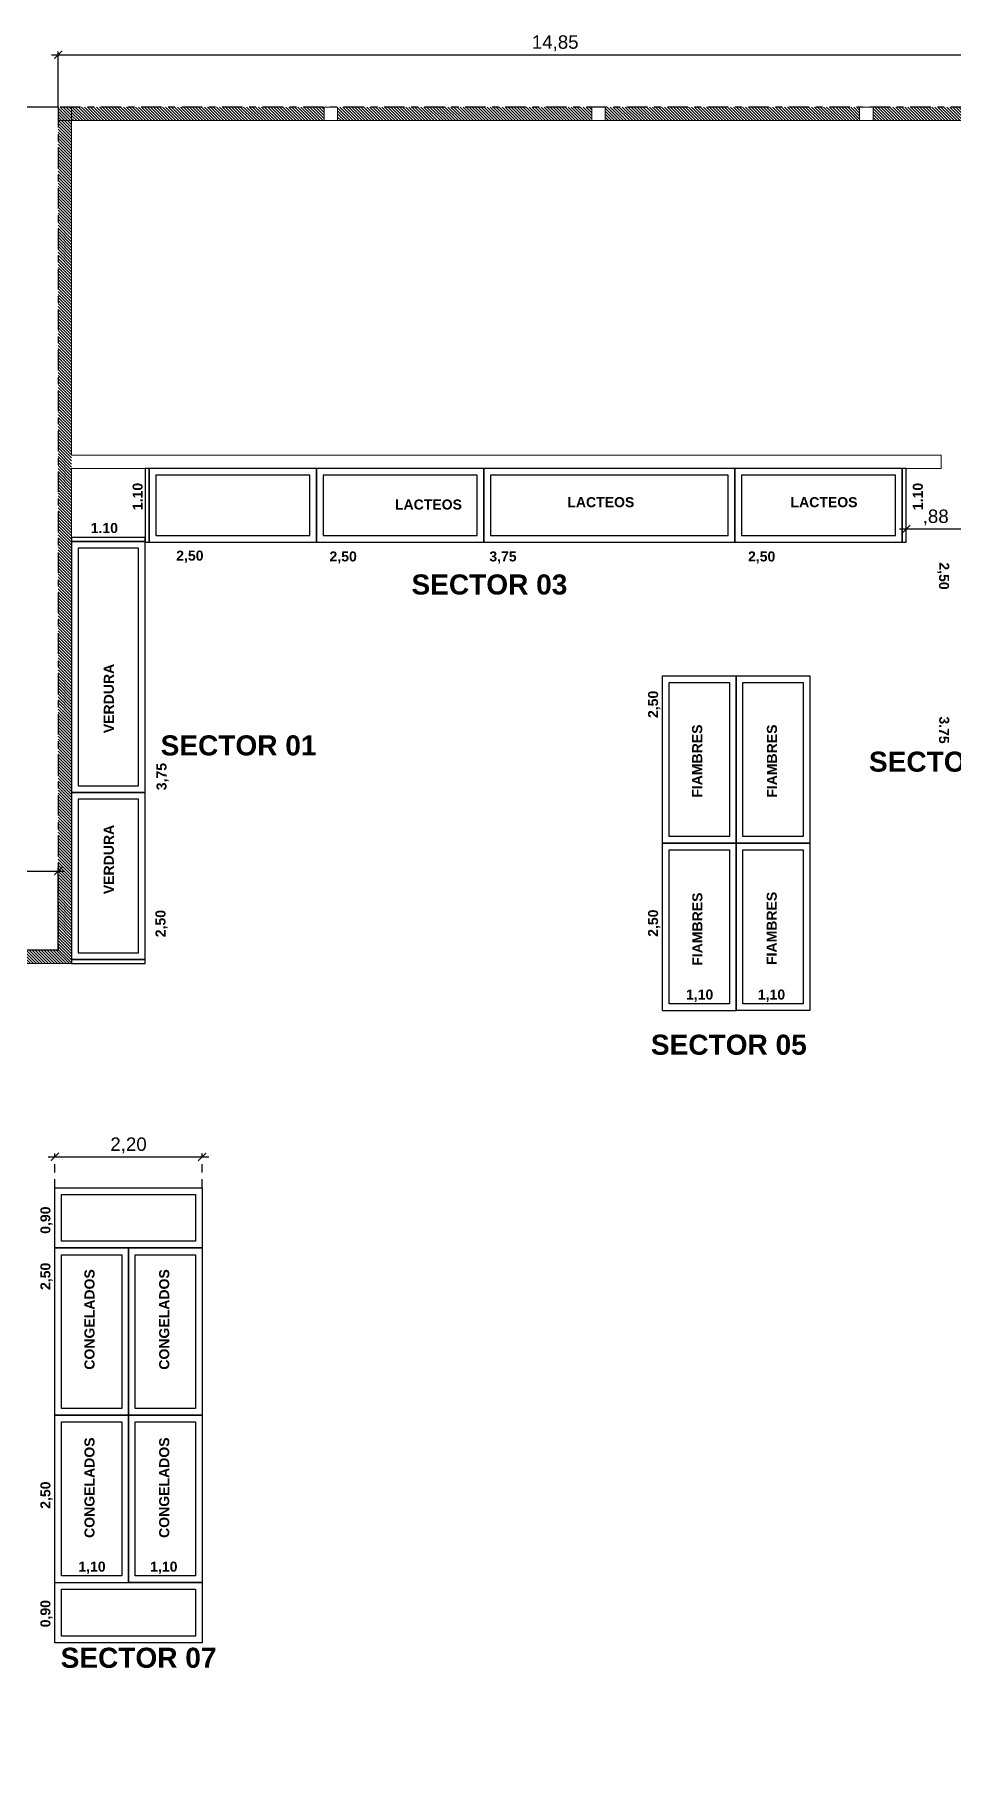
# Model space of a CAD drawing. Header units: metres. Extents: x 1093 to 1459, y -137 to 62.
# Drawn here: x 1125.13 to 1138.86, y -12.56 to 13.22 of the extents above; entities that cross this region are included whole.
import ezdxf

# ---------------------------------------------------------------- set-up
doc = ezdxf.new("R2010")
doc.units = ezdxf.units.M
doc.header["$LTSCALE"] = 0.508
doc.header["$PDMODE"] = 1
doc.header["$PDSIZE"] = -2
doc.linetypes.add('ACAD_ISO10W100', pattern=[18, 12, -3, 0, -3])
doc.linetypes.add('HIDDEN', pattern=[0.375, 0.25, -0.125])
doc.layers.get('0').update_dxf_attribs({"color": 9})
doc.layers.get('Defpoints').update_dxf_attribs({"color": 9})
for name, color, linetype in [('01-C.HORMIGON', 9, 'Continuous'), ('1-EJES', 9, 'ACAD_ISO10W100'), ('2-texto', 9, 'Continuous'), ('3-muros', 9, 'Continuous'), ('7-equipamiento', 9, 'Continuous'), ('8-cota equipam.', 9, 'Continuous'), ('8-cotas-100', 9, 'Continuous'), ('9-Hatch existente', 9, 'Continuous'), ('IFA-CAÑOCOBRE', 44, 'Continuous')]:
    doc.layers.add(name, color=color, linetype=linetype)
doc.styles.add('Helvetica (bold)', font='')
doc.styles.add('swiss', font='swissel.ttf')
doc.styles.get('Helvetica (bold)').set_extended_font_data('Helvetica', bold=True)
doc.dimstyles.new('dim-100', dxfattribs={"dimtxt": 0.2, "dimasz": 0.12, "dimexe": 0.05, "dimexo": 0, "dimgap": 0.05, "dimtad": 1, "dimzin": 4, "dimtxsty": 'swiss', "dimblk": 'ARCHTICK', "dimcen": 0.5, "dimdle": 0.1, "dimclrd": 256, "dimclre": 252, "dimclrt": 256, "dimadec": 0, "dimazin": 0, "dimtfac": 1, "dimtix": 1, "dimtmove": 2, "dimatfit": 3, "dimldrblk": 'OPEN30', "dimfxl": 0.05, "dimtolj": 1, "dimtzin": 0, "dimarcsym": 0})
pattern_1 = [(315, (-161.835035, 0), (0.0224506403, 0.0224506403), [])]

# ---------------------------------------------------------------- blocks, each defined once
blk = doc.blocks.new('_ARCHTICK')
at = {"color": 0, "linetype": 'ByBlock', "const_width": 0.15}
blk.add_lwpolyline([(-0.5, -0.5), (0.5, 0.5)], dxfattribs=at)
blk = doc.blocks.new('*D602')
at = {"layer": '8-cotas-100', "linetype": 'Continuous', "lineweight": -2, "transparency": 16777216}
blk.add_line((1125.389, 12.916), (1140.439, 12.916), dxfattribs=at)
at = {"layer": '8-cotas-100', "color": 252, "linetype": 'Continuous', "lineweight": -2, "transparency": 16777216}
for p, q in [((1125.489, 12.133), (1125.489, 12.966)), ((1140.339, 12.133), (1140.339, 12.966))]:
    blk.add_line(p, q, dxfattribs=at)
at = {"layer": 'Defpoints', "color": 0, "linetype": 'Continuous', "transparency": 16777216}
for p in [(1140.339, 12.916), (1125.489, 12.133), (1140.339, 12.133)]:
    blk.add_point(p, dxfattribs=at)
at = {"layer": '8-cotas-100', "linetype": 'Continuous', "lineweight": -2, "transparency": 16777216, "xscale": 0.12, "yscale": 0.12, "zscale": 0.12, "rotation": 180}
blk.add_blockref('_ARCHTICK', (1125.489, 12.916), dxfattribs=at)
at = {"layer": '8-cotas-100', "linetype": 'Continuous', "lineweight": -2, "transparency": 16777216, "xscale": 0.12, "yscale": 0.12, "zscale": 0.12}
blk.add_blockref('_ARCHTICK', (1140.339, 12.916), dxfattribs=at)
at = {"layer": '8-cotas-100', "linetype": 'Continuous', "lineweight": 0, "transparency": 16777216, "insert": (1132.914, 13.088), "char_height": 0.2, "attachment_point": 5, "style": 'swiss'}
blk.add_mtext('\\A1;14,85', dxfattribs=at)
blk = doc.blocks.new('_Open30')
at = {"color": 0, "linetype": 'ByBlock', "lineweight": -2}
for p, q in [((-1, 0.27), (0, 0)), ((0, 0), (-1, -0.27)), ((0, 0), (-1, 0))]:
    blk.add_line(p, q, dxfattribs=at)
blk = doc.blocks.new('*D603')
at = {"layer": '8-cotas-100', "color": 252, "linetype": 'Continuous', "lineweight": -2, "transparency": 16777216}
for p, q in [((1125.489, 12.133), (1124.225, 12.133)), ((1125.489, -0.467), (1124.225, -0.467))]:
    blk.add_line(p, q, dxfattribs=at)
at = {"layer": '8-cotas-100', "linetype": 'Continuous', "lineweight": -2, "transparency": 16777216}
blk.add_line((1124.275, 12.233), (1124.275, -0.567), dxfattribs=at)
at = {"layer": 'Defpoints', "color": 0, "linetype": 'Continuous', "transparency": 16777216}
for p in [(1125.489, 12.133), (1124.275, -0.467), (1125.489, -0.467)]:
    blk.add_point(p, dxfattribs=at)
at = {"layer": '8-cotas-100', "linetype": 'Continuous', "lineweight": -2, "transparency": 16777216, "xscale": 0.12, "yscale": 0.12, "zscale": 0.12}
for p, rotation in [((1124.275, 12.133), 90), ((1124.275, -0.467), 270)]:
    blk.add_blockref('_ARCHTICK', p, dxfattribs=dict(at, rotation=rotation))
at = {"layer": '8-cotas-100', "linetype": 'Continuous', "lineweight": 0, "transparency": 16777216, "insert": (1124.103, 5.833), "char_height": 0.2, "attachment_point": 5, "rotation": 90, "style": 'swiss'}
blk.add_mtext('\\A1;12,60', dxfattribs=at)
blk = doc.blocks.new('*D604')
at = {"layer": '8-cotas-100', "linetype": 'Continuous', "lineweight": -2, "transparency": 16777216}
blk.add_line((1099.889, 0.717), (1125.589, 0.717), dxfattribs=at)
at = {"layer": '8-cotas-100', "color": 252, "linetype": 'Continuous', "lineweight": -2, "transparency": 16777216}
for p, q in [((1099.989, -0.467), (1099.989, 0.767)), ((1125.489, -0.467), (1125.489, 0.767))]:
    blk.add_line(p, q, dxfattribs=at)
at = {"layer": 'Defpoints', "color": 0, "linetype": 'Continuous', "transparency": 16777216}
for p in [(1125.489, 0.717), (1099.989, -0.467), (1125.489, -0.467)]:
    blk.add_point(p, dxfattribs=at)
at = {"layer": '8-cotas-100', "linetype": 'Continuous', "lineweight": -2, "transparency": 16777216, "xscale": 0.12, "yscale": 0.12, "zscale": 0.12, "rotation": 180}
blk.add_blockref('_ARCHTICK', (1099.989, 0.717), dxfattribs=at)
at = {"layer": '8-cotas-100', "linetype": 'Continuous', "lineweight": -2, "transparency": 16777216, "xscale": 0.12, "yscale": 0.12, "zscale": 0.12}
blk.add_blockref('_ARCHTICK', (1125.489, 0.717), dxfattribs=at)
at = {"layer": '8-cotas-100', "linetype": 'Continuous', "lineweight": 0, "transparency": 16777216, "insert": (1112.739, 0.889), "char_height": 0.2, "attachment_point": 5, "style": 'swiss'}
blk.add_mtext('\\A1;25,50', dxfattribs=at)
blk = doc.blocks.new('*D691')
at = {"layer": '8-cotas-100', "lineweight": -2, "transparency": 16777216}
blk.add_line((1138.059, 5.829), (1139.139, 5.829), dxfattribs=at)
at = {"layer": '8-cotas-100', "color": 252, "linetype": 'HIDDEN', "lineweight": -2, "transparency": 16777216}
for p, q in [((1138.159, 5.633), (1138.159, 5.879)), ((1139.039, 5.633), (1139.039, 5.879))]:
    blk.add_line(p, q, dxfattribs=at)
at = {"layer": 'Defpoints', "color": 0, "transparency": 16777216}
for p in [(1139.039, 5.829), (1138.159, 5.633), (1139.039, 5.633)]:
    blk.add_point(p, dxfattribs=at)
at = {"layer": '8-cotas-100', "lineweight": -2, "transparency": 16777216, "xscale": 0.12, "yscale": 0.12, "zscale": 0.12, "rotation": 180}
blk.add_blockref('_ARCHTICK', (1138.159, 5.829), dxfattribs=at)
at = {"layer": '8-cotas-100', "lineweight": -2, "transparency": 16777216, "xscale": 0.12, "yscale": 0.12, "zscale": 0.12}
blk.add_blockref('_ARCHTICK', (1139.039, 5.829), dxfattribs=at)
at = {"layer": '8-cotas-100', "transparency": 16777216, "insert": (1138.599, 6.001), "char_height": 0.2, "attachment_point": 5, "style": 'swiss'}
blk.add_mtext('\\A1;,88', dxfattribs=at)
blk = doc.blocks.new('*D696')
at = {"layer": 'Defpoints', "color": 0, "transparency": 16777216}
for p in [(1127.639, -3.554), (1125.439, -4.016), (1127.639, -4.016)]:
    blk.add_point(p, dxfattribs=at)
at = {"layer": 'IFA-CAÑOCOBRE', "lineweight": -2, "transparency": 16777216}
blk.add_line((1125.339, -3.554), (1127.739, -3.554), dxfattribs=at)
at = {"layer": 'IFA-CAÑOCOBRE', "color": 252, "linetype": 'HIDDEN', "lineweight": -2, "transparency": 16777216}
for p, q in [((1125.439, -4.016), (1125.439, -3.504)), ((1127.639, -4.016), (1127.639, -3.504))]:
    blk.add_line(p, q, dxfattribs=at)
at = {"layer": 'IFA-CAÑOCOBRE', "lineweight": -2, "transparency": 16777216, "xscale": 0.12, "yscale": 0.12, "zscale": 0.12, "rotation": 180}
blk.add_blockref('_ARCHTICK', (1125.439, -3.554), dxfattribs=at)
at = {"layer": 'IFA-CAÑOCOBRE', "lineweight": -2, "transparency": 16777216, "xscale": 0.12, "yscale": 0.12, "zscale": 0.12}
blk.add_blockref('_ARCHTICK', (1127.639, -3.554), dxfattribs=at)
at = {"layer": 'IFA-CAÑOCOBRE', "transparency": 16777216, "insert": (1126.539, -3.383), "char_height": 0.2, "attachment_point": 5, "style": 'swiss'}
blk.add_mtext('\\A1;2,20', dxfattribs=at)

msp = doc.modelspace()

# ---------------------------------------------------------------- hatches: boundary and pattern name
at = {"layer": '9-Hatch existente', "linetype": 'Continuous', "lineweight": 0}
h = msp.add_hatch(dxfattribs=at)
h.set_pattern_fill('ANSI31', color=256, scale=0.01, angle=-90)
h.set_pattern_definition(pattern_1)
h.paths.add_polyline_path([(1125.489, 12.133), (1125.689, 12.133), (1125.689, -0.607), (1125.689, -0.667), (1100.189, -0.667), (1100.25, -12.989), (1096.939, -12.989), (1096.939, -37.917), (1096.739, -37.917), (1096.739, -12.817), (1099.989, -12.817), (1099.989, -0.467), (1125.489, -0.467)])
h = msp.add_hatch(dxfattribs=at)
h.set_pattern_fill('ANSI31', color=256, scale=0.01, angle=-90)
h.set_pattern_definition(pattern_1)
h.paths.add_polyline_path([(1129.463, 12.133), (1125.689, 12.133), (1125.689, 11.933), (1129.463, 11.933)])
h.paths.add_polyline_path([(1133.463, 12.133), (1129.663, 12.133), (1129.663, 11.933), (1133.463, 11.933)])
h.paths.add_polyline_path([(1137.463, 12.133), (1133.663, 12.133), (1133.663, 11.933), (1137.463, 11.933)])
h.paths.add_polyline_path([(1140.139, 12.133), (1137.663, 12.133), (1137.663, 11.933), (1140.139, 11.933)])
h.paths.add_polyline_path([(1140.339, 11.933), (1140.139, 11.933), (1140.139, 6.933), (1140.139, 6.733), (1140.139, 2.083), (1140.139, 2.073), (1140.139, -1.677), (1140.139, 2.083), (1140.339, 2.083)])

# ---------------------------------------------------------------- linework, layer by layer
at = {"layer": '01-C.HORMIGON', "linetype": 'Continuous', "lineweight": 0}
for points in [[(1129.463, 11.933), (1129.663, 11.933), (1129.663, 12.133), (1129.463, 12.133)], [(1133.463, 11.933), (1133.663, 11.933), (1133.663, 12.133), (1133.463, 12.133)], [(1137.463, 11.933), (1137.663, 11.933), (1137.663, 12.133), (1137.463, 12.133)]]:
    msp.add_lwpolyline(points, close=True, dxfattribs=at)
at = {"layer": '1-EJES', "linetype": 'ACAD_ISO10W100', "ltscale": 0.05}
for p, q in [((1140.339, 12.133), (1125.489, 12.133)), ((1125.489, 12.133), (1125.489, -0.467)), ((1125.489, -0.467), (1099.989, -0.467))]:
    msp.add_line(p, q, dxfattribs=at)
at = {"layer": '3-muros', "linetype": 'Continuous', "lineweight": 0}
for p, q in [((1125.689, 12.133), (1125.689, 6.933)), ((1140.339, 11.933), (1125.489, 11.933)), ((1138.681, 6.933), (1125.689, 6.933)), ((1125.689, 6.733), (1125.689, -0.667)), ((1138.681, 6.733), (1125.689, 6.733)), ((1138.681, 6.933), (1138.681, 6.733)), ((1125.689, -0.667), (1100.189, -0.667))]:
    msp.add_line(p, q, dxfattribs=at)
at = {"layer": '7-equipamiento', "color": 1}
for p, q in [((1134.517, -1.367), (1134.517, 1.133)), ((1134.517, 1.133), (1135.617, 1.133)), ((1134.617, -1.267), (1134.617, 1.033)), ((1134.617, 1.033), (1135.517, 1.033)), ((1135.517, 1.033), (1135.517, -1.267)), ((1135.617, 1.133), (1135.617, -1.367)), ((1135.717, -1.267), (1135.717, 1.033)), ((1135.717, 1.033), (1136.617, 1.033)), ((1136.617, 1.033), (1136.617, -1.267)), ((1135.517, -1.267), (1134.617, -1.267)), ((1136.617, -1.267), (1135.717, -1.267)), ((1134.517, -1.367), (1135.617, -1.367)), ((1125.439, -9.916), (1125.439, -7.416)), ((1125.439, -7.416), (1126.539, -7.416)), ((1126.539, -7.416), (1126.539, -9.916)), ((1125.539, -9.816), (1125.539, -7.516)), ((1125.539, -7.516), (1126.439, -7.516)), ((1126.439, -7.516), (1126.439, -9.816)), ((1126.639, -9.816), (1126.639, -7.516)), ((1126.639, -7.516), (1127.539, -7.516)), ((1127.539, -7.516), (1127.539, -9.816)), ((1126.439, -9.816), (1125.539, -9.816)), ((1127.539, -9.816), (1126.639, -9.816))]:
    msp.add_line(p, q, dxfattribs=at)
for points in [[(1126.849, 5.633), (1126.849, 6.733), (1126.789, 6.733), (1126.789, 5.633)], [(1126.849, 6.733), (1126.849, 5.633), (1129.349, 5.633), (1129.349, 6.733)], [(1129.349, 6.733), (1129.349, 5.633), (1131.849, 5.633), (1131.849, 6.733)], [(1131.849, 6.733), (1131.849, 5.633), (1135.599, 5.633), (1135.599, 6.733)], [(1135.599, 6.733), (1135.599, 5.633), (1138.099, 5.633), (1138.099, 6.733)], [(1138.159, 5.633), (1138.159, 6.733), (1138.099, 6.733), (1138.099, 5.633)], [(1126.949, 6.633), (1126.949, 5.733), (1129.249, 5.733), (1129.249, 6.633)], [(1129.449, 6.633), (1129.449, 5.733), (1131.749, 5.733), (1131.749, 6.633)], [(1131.949, 6.633), (1131.949, 5.733), (1135.499, 5.733), (1135.499, 6.633)], [(1135.699, 6.633), (1135.699, 5.733), (1137.999, 5.733), (1137.999, 6.633)], [(1126.789, 5.703), (1125.689, 5.703), (1125.689, 5.643), (1126.789, 5.643)], [(1125.689, 1.893), (1126.789, 1.893), (1126.789, 5.643), (1125.689, 5.643)], [(1125.789, 1.993), (1126.689, 1.993), (1126.689, 5.543), (1125.789, 5.543)], [(1135.617, 1.133), (1134.517, 1.133), (1134.517, 3.633), (1135.617, 3.633)], [(1136.717, 1.133), (1135.617, 1.133), (1135.617, 3.633), (1136.717, 3.633)], [(1135.517, 1.233), (1134.617, 1.233), (1134.617, 3.533), (1135.517, 3.533)], [(1136.617, 1.233), (1135.717, 1.233), (1135.717, 3.533), (1136.617, 3.533)], [(1125.689, -0.607), (1126.789, -0.607), (1126.789, 1.893), (1125.689, 1.893)], [(1125.789, -0.507), (1126.689, -0.507), (1126.689, 1.793), (1125.789, 1.793)], [(1136.717, -1.367), (1135.617, -1.367), (1135.617, 1.133), (1136.717, 1.133)], [(1126.789, -0.607), (1125.689, -0.607), (1125.689, -0.667), (1126.789, -0.667)], [(1127.639, -4.016), (1127.639, -4.916), (1125.439, -4.916), (1125.439, -4.016)], [(1127.539, -4.116), (1127.539, -4.816), (1125.539, -4.816), (1125.539, -4.116)], [(1126.539, -7.416), (1125.439, -7.416), (1125.439, -4.916), (1126.539, -4.916)], [(1126.439, -7.316), (1125.539, -7.316), (1125.539, -5.016), (1126.439, -5.016)], [(1127.639, -7.416), (1126.539, -7.416), (1126.539, -4.916), (1127.639, -4.916)], [(1127.539, -7.316), (1126.639, -7.316), (1126.639, -5.016), (1127.539, -5.016)], [(1127.639, -9.916), (1126.539, -9.916), (1126.539, -7.416), (1127.639, -7.416)], [(1127.639, -9.916), (1127.639, -10.816), (1125.439, -10.816), (1125.439, -9.916)], [(1127.539, -10.016), (1127.539, -10.716), (1125.539, -10.716), (1125.539, -10.016)]]:
    msp.add_lwpolyline(points, close=True, dxfattribs=at)

# ---------------------------------------------------------------- texts
at = {"layer": '2-texto', "color": 1, "attachment_point": 1}
for s, width, insert, char_height in [('{\\fArial|b1|i0|c0|p34;\\H1.1499x;LACTEOS} ', 1.27012, (1130.52, 6.27), 0.13045), ('{\\fArial|b1|i0|c0|p34;\\H1.1499x;LACTEOS} ', 1.27012, (1133.095, 6.305), 0.13045), ('{\\fArial|b1|i0|c0|p34;\\H1.1499x;LACTEOS} ', 1.27012, (1136.43, 6.305), 0.13045), ('{\\fArial|b1|i0|c0|p34;\\C6;SECTOR 03}', 2.92337, (1130.767, 5.15), 0.3), ('{\\fArial|b1|i0|c0|p34;\\C6;SECTOR 01\\C1; }', 2.67727, (1127.019, 2.745), 0.3), ('{\\fArial|b1|i0|c0|p34;\\C6;SECTOR 04}', 2.92337, (1137.602, 2.502), 0.3), ('{\\fArial|b1|i0|c0|p34;\\C6;SECTOR 05}', 2.92337, (1134.344, -1.728), 0.3), ('{\\fArial|b1|i0|c0|p34;\\C6;SECTOR 07}', 2.92337, (1125.525, -10.89), 0.3)]:
    msp.add_mtext_dynamic_manual_height_columns(s, width=width, gutter_width=1, heights=[0], dxfattribs=dict(at, insert=insert, char_height=char_height))
at = {"layer": '2-texto', "color": 1, "char_height": 0.15, "attachment_point": 1, "rotation": 90}
for s, insert in [('{\\fArial|b1|i0|c0|p34;VERDURA}', (1126.17, 2.778)), ('{\\fArial|b1|i0|c0|p34;FIAMBRES}', (1134.96, 1.813)), ('{\\fArial|b1|i0|c0|p34;FIAMBRES}', (1136.077, 1.813)), ('{\\fArial|b1|i0|c0|p34;VERDURA}', (1126.17, 0.372)), ('{\\fArial|b1|i0|c0|p34;FIAMBRES}', (1134.963, -0.698)), ('{\\fArial|b1|i0|c0|p34;FIAMBRES}', (1136.074, -0.687)), ('{\\fArial|b1|i0|c0|p34;CONGELADOS}', (1125.881, -6.735)), ('{\\fArial|b1|i0|c0|p34;CONGELADOS}', (1126.997, -6.735)), ('{\\fArial|b1|i0|c0|p34;CONGELADOS}', (1125.881, -9.249)), ('{\\fArial|b1|i0|c0|p34;CONGELADOS}', (1126.997, -9.249))]:
    msp.add_mtext_dynamic_manual_height_columns(s, width=1.27012, gutter_width=1, heights=[0], dxfattribs=dict(at, insert=insert))
at = {"layer": '8-cota equipam.', "lineweight": 0, "style": 'Helvetica (bold)'}
for s, rotation, p in [('1.10', 90, (1126.75, 6.111)), ('1.10', 90, (1138.407, 6.111)), ('2,50', 269.181, (1138.653, 5.331)), ('2,50', 90, (1127.092, -0.272))]:
    msp.add_text(s, height=0.1499, rotation=rotation, dxfattribs=at).set_placement(p)
msp.add_text('1.10', height=0.1499, dxfattribs=at).set_placement((1125.974, 5.769))
at = {"layer": '8-cota equipam.', "color": 1, "lineweight": 0, "style": 'Helvetica (bold)'}
for s, p in [('2,50', (1127.252, 5.356)), ('2,50', (1129.542, 5.344)), ('3,75', (1131.93, 5.344)), ('2,50', (1135.795, 5.344)), ('1,10', (1134.868, -1.204)), ('1,10', (1135.942, -1.204)), ('1,10', (1125.789, -9.753)), ('1,10', (1126.863, -9.753))]:
    msp.add_text(s, height=0.1499, dxfattribs=at).set_placement(p)
for s, rotation, p in [('2,50', 90, (1134.451, 3.004)), ('3.75', 269.181, (1138.653, 3.029)), ('3,75', 90, (1127.107, 1.925)), ('2,50', 90, (1134.451, -0.266)), ('0,90', 90, (1125.372, -4.704)), ('2,50', 90, (1125.372, -5.544)), ('2,50', 90, (1125.372, -8.814)), ('0,90', 90, (1125.372, -10.585))]:
    msp.add_text(s, height=0.1499, rotation=rotation, dxfattribs=at).set_placement(p)

# ---------------------------------------------------------------- dimensions: what is measured, and where the dimension line sits
at = {"layer": '8-cotas-100', "linetype": 'Continuous', "lineweight": 0}
for base, p1, p2, picture, middle in [((1140.339, 12.916), (1125.489, 12.133), (1140.339, 12.133), '*D602', (1132.914, 13.088)), ((1125.489, 0.717), (1099.989, -0.467), (1125.489, -0.467), '*D604', (1112.739, 0.889))]:
    dim = msp.add_linear_dim(base=base, p1=p1, p2=p2, dimstyle='dim-100', dxfattribs=at)
    dim.commit()
    dim.dimension.update_dxf_attribs({"geometry": picture, "text_midpoint": middle})
dim = msp.add_linear_dim(base=(1124.275, -0.467), p1=(1125.489, 12.133), p2=(1125.489, -0.467), angle=90, dimstyle='dim-100', dxfattribs=at)
dim.commit()
dim.dimension.update_dxf_attribs({"geometry": '*D603', "text_midpoint": (1124.103, 5.833)})
at = {"layer": '8-cotas-100'}
dim = msp.add_linear_dim(base=(1139.039, 5.829), p1=(1138.159, 5.633), p2=(1139.039, 5.633), dimstyle='dim-100', dxfattribs=at)
dim.commit()
dim.dimension.update_dxf_attribs({"geometry": '*D691', "text_midpoint": (1138.599, 6.001)})
at = {"layer": 'IFA-CAÑOCOBRE'}
dim = msp.add_linear_dim(base=(1127.639, -3.554), p1=(1125.439, -4.016), p2=(1127.639, -4.016), dimstyle='dim-100', dxfattribs=at)
dim.commit()
dim.dimension.update_dxf_attribs({"geometry": '*D696', "text_midpoint": (1126.539, -3.383)})

doc.saveas('drawing.dxf')
